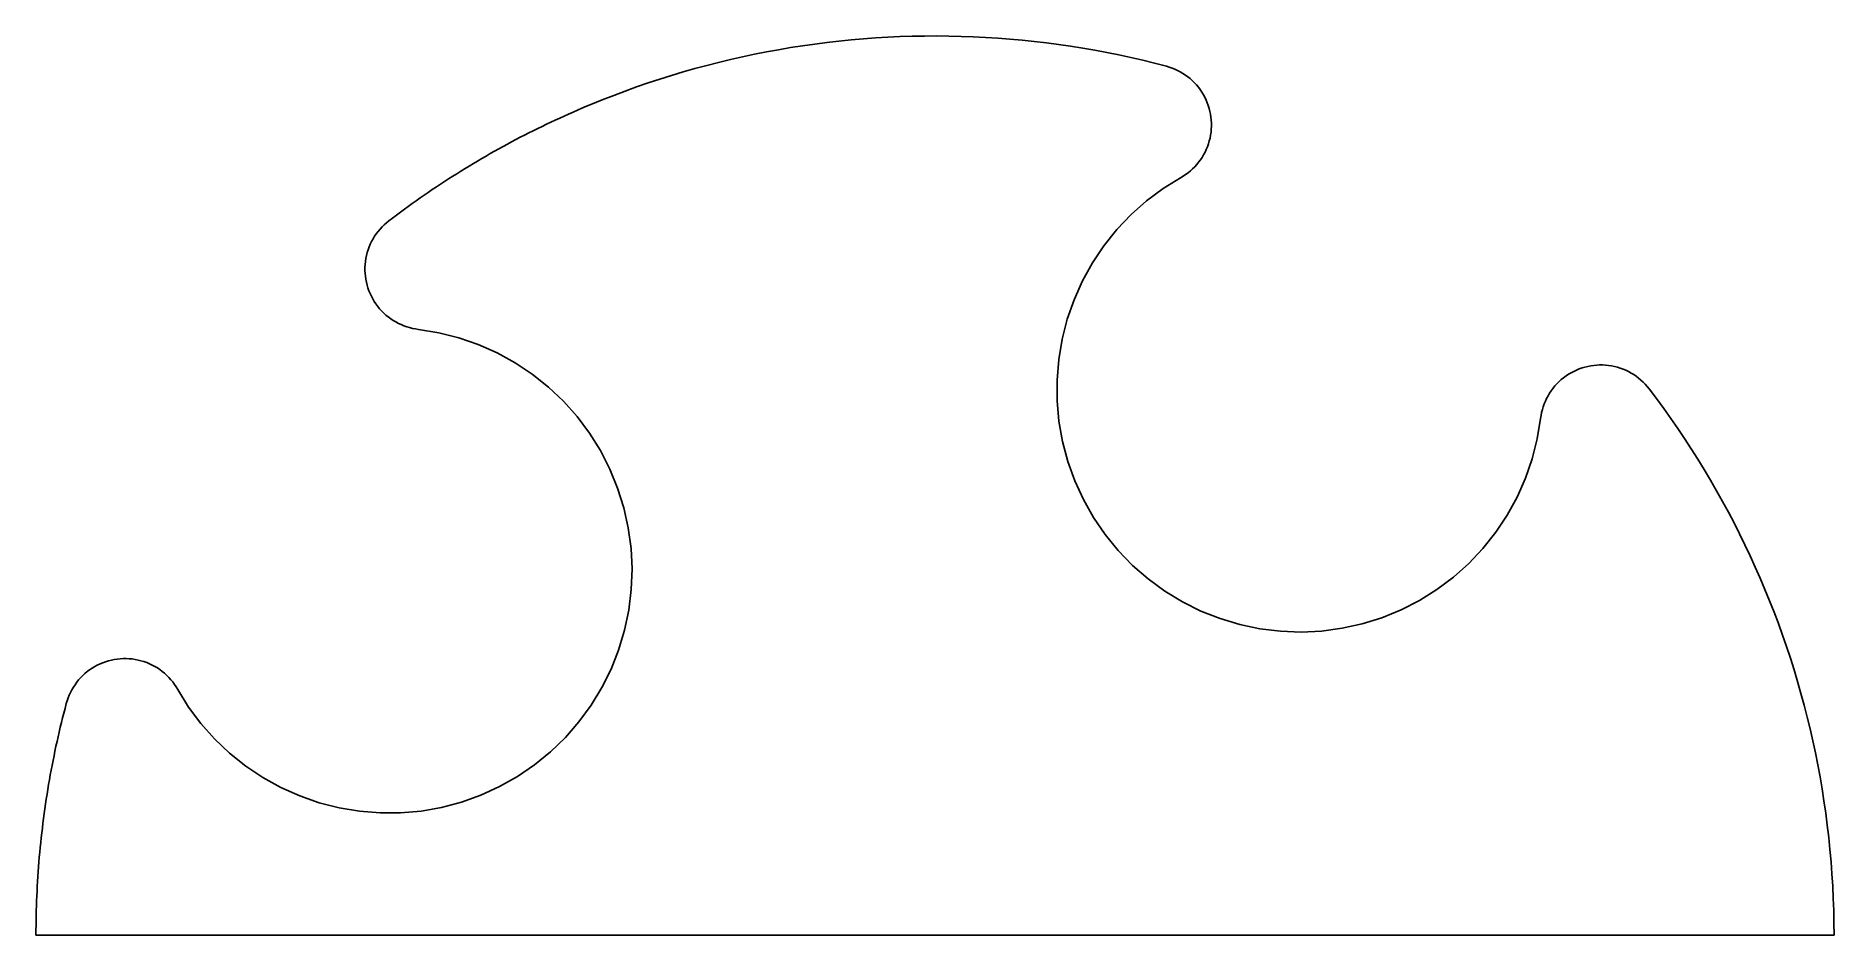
# Model space of a CAD drawing. Header units: metres. Extents: x -0.4 to 0.4, y -1 to -0.6.
import ezdxf

# ---------------------------------------------------------------- set-up
doc = ezdxf.new("R2010")
doc.units = ezdxf.units.M

msp = doc.modelspace()

# ---------------------------------------------------------------- linework, layer by layer
at = {"layer": 'Polygon'}
for p, q in [((-0.07501, -0.6071), (-0.08034, -0.60815)), ((-0.06965, -0.60611), (-0.07501, -0.6071)), ((-0.06429, -0.6052), (-0.06965, -0.60611)), ((-0.05891, -0.60436), (-0.06429, -0.6052)), ((-0.05352, -0.6036), (-0.05891, -0.60436)), ((-0.04813, -0.60291), (-0.05352, -0.6036)), ((-0.04272, -0.60229), (-0.04813, -0.60291)), ((-0.0373, -0.60174), (-0.04272, -0.60229)), ((-0.03188, -0.60127), (-0.0373, -0.60174)), ((-0.02646, -0.60088), (-0.03188, -0.60127)), ((-0.02102, -0.60055), (-0.02646, -0.60088)), ((-0.01559, -0.6003), (-0.02102, -0.60055)), ((-0.01015, -0.60013), (-0.01559, -0.6003)), ((-0.00471, -0.60003), (-0.01015, -0.60013)), ((0.00073, -0.6), (-0.00471, -0.60003)), ((0.00618, -0.60005), (0.00073, -0.6)), ((0.01162, -0.60017), (0.00618, -0.60005)), ((0.01705, -0.60036), (0.01162, -0.60017)), ((0.02249, -0.60063), (0.01705, -0.60036)), ((0.02792, -0.60098), (0.02249, -0.60063)), ((0.03335, -0.60139), (0.02792, -0.60098)), ((0.03877, -0.60188), (0.03335, -0.60139)), ((0.04418, -0.60245), (0.03877, -0.60188)), ((0.04958, -0.60308), (0.04418, -0.60245)), ((0.05498, -0.6038), (0.04958, -0.60308)), ((0.06036, -0.60458), (0.05498, -0.6038)), ((0.06574, -0.60544), (0.06036, -0.60458)), ((0.0711, -0.60637), (0.06574, -0.60544)), ((0.07645, -0.60737), (0.0711, -0.60637)), ((0.08178, -0.60845), (0.07645, -0.60737)), ((-0.10679, -0.61452), (-0.11203, -0.61601)), ((-0.10154, -0.6131), (-0.10679, -0.61452)), ((-0.09627, -0.61176), (-0.10154, -0.6131)), ((-0.09097, -0.61048), (-0.09627, -0.61176)), ((-0.08567, -0.60928), (-0.09097, -0.61048)), ((-0.08034, -0.60815), (-0.08567, -0.60928)), ((0.0871, -0.6096), (0.08178, -0.60845)), ((0.0924, -0.61082), (0.0871, -0.6096)), ((0.09769, -0.61211), (0.0924, -0.61082)), ((0.10296, -0.61348), (0.09769, -0.61211)), ((0.10424, -0.61385), (0.10296, -0.61348)), ((0.10549, -0.61429), (0.10424, -0.61385)), ((0.10673, -0.61479), (0.10549, -0.61429)), ((0.10794, -0.61535), (0.10673, -0.61479)), ((0.10912, -0.61596), (0.10794, -0.61535)), ((0.11027, -0.61664), (0.10912, -0.61596)), ((-0.13275, -0.62267), (-0.13787, -0.62451)), ((-0.1276, -0.6209), (-0.13275, -0.62267)), ((-0.12243, -0.6192), (-0.1276, -0.6209)), ((-0.11724, -0.61757), (-0.12243, -0.6192)), ((-0.11203, -0.61601), (-0.11724, -0.61757)), ((0.11138, -0.61737), (0.11027, -0.61664)), ((0.11246, -0.61816), (0.11138, -0.61737)), ((0.11349, -0.61899), (0.11246, -0.61816)), ((0.11449, -0.61988), (0.11349, -0.61899)), ((0.11543, -0.62082), (0.11449, -0.61988)), ((0.11634, -0.6218), (0.11543, -0.62082)), ((0.11719, -0.62282), (0.11634, -0.6218)), ((0.11799, -0.62389), (0.11719, -0.62282)), ((0.11873, -0.62499), (0.11799, -0.62389)), ((-0.15508, -0.63128), (-0.15707, -0.63213)), ((-0.15307, -0.63045), (-0.15508, -0.63128)), ((-0.14803, -0.6284), (-0.15307, -0.63045)), ((-0.14296, -0.62642), (-0.14803, -0.6284)), ((-0.13787, -0.62451), (-0.14296, -0.62642)), ((0.11943, -0.62613), (0.11873, -0.62499)), ((0.12006, -0.6273), (0.11943, -0.62613)), ((0.12064, -0.6285), (0.12006, -0.6273)), ((0.12115, -0.62973), (0.12064, -0.6285)), ((0.12161, -0.63098), (0.12115, -0.62973)), ((0.122, -0.63226), (0.12161, -0.63098)), ((-0.17288, -0.63929), (-0.17483, -0.64023)), ((-0.17092, -0.63836), (-0.17288, -0.63929)), ((-0.16896, -0.63744), (-0.17092, -0.63836)), ((-0.16699, -0.63652), (-0.16896, -0.63744)), ((-0.16502, -0.63562), (-0.16699, -0.63652)), ((-0.16304, -0.63473), (-0.16502, -0.63562)), ((-0.16105, -0.63386), (-0.16304, -0.63473)), ((-0.15907, -0.63299), (-0.16105, -0.63386)), ((-0.15707, -0.63213), (-0.15907, -0.63299)), ((0.12233, -0.63355), (0.122, -0.63226)), ((0.12259, -0.63485), (0.12233, -0.63355)), ((0.12279, -0.63617), (0.12259, -0.63485)), ((0.12293, -0.63749), (0.12279, -0.63617)), ((0.123, -0.63883), (0.12293, -0.63749)), ((0.123, -0.64016), (0.123, -0.63883)), ((-0.18836, -0.64713), (-0.19027, -0.64815)), ((-0.18645, -0.64611), (-0.18836, -0.64713)), ((-0.18452, -0.6451), (-0.18645, -0.64611)), ((-0.1826, -0.64411), (-0.18452, -0.6451)), ((-0.18066, -0.64312), (-0.1826, -0.64411)), ((-0.17873, -0.64215), (-0.18066, -0.64312)), ((-0.17678, -0.64119), (-0.17873, -0.64215)), ((-0.17483, -0.64023), (-0.17678, -0.64119)), ((0.12165, -0.64801), (0.12204, -0.64673)), ((0.12204, -0.64673), (0.12236, -0.64544)), ((0.12236, -0.64544), (0.12262, -0.64413)), ((0.12262, -0.64413), (0.12281, -0.64281)), ((0.12281, -0.64281), (0.12294, -0.64149)), ((0.12294, -0.64149), (0.123, -0.64016)), ((-0.20349, -0.65563), (-0.20536, -0.65674)), ((-0.20162, -0.65453), (-0.20349, -0.65563)), ((-0.19974, -0.65344), (-0.20162, -0.65453)), ((-0.19786, -0.65236), (-0.19974, -0.65344)), ((-0.19597, -0.6513), (-0.19786, -0.65236)), ((-0.19408, -0.65024), (-0.19597, -0.6513)), ((-0.19218, -0.64919), (-0.19408, -0.65024)), ((-0.19027, -0.64815), (-0.19218, -0.64919)), ((0.11728, -0.65619), (0.11808, -0.65512)), ((0.11808, -0.65512), (0.11882, -0.65402)), ((0.11882, -0.65402), (0.1195, -0.65287)), ((0.1195, -0.65287), (0.12013, -0.6517)), ((0.12013, -0.6517), (0.1207, -0.65049)), ((0.1207, -0.65049), (0.12121, -0.64926)), ((0.12121, -0.64926), (0.12165, -0.64801)), ((-0.21642, -0.6636), (-0.21824, -0.66478)), ((-0.21459, -0.66243), (-0.21642, -0.6636)), ((-0.21275, -0.66127), (-0.21459, -0.66243)), ((-0.21091, -0.66012), (-0.21275, -0.66127)), ((-0.20907, -0.65899), (-0.21091, -0.66012)), ((-0.20721, -0.65786), (-0.20907, -0.65899)), ((-0.20536, -0.65674), (-0.20721, -0.65786)), ((0.10925, -0.6631), (0.10145, -0.66793)), ((0.10925, -0.6631), (0.1104, -0.66241)), ((0.1104, -0.66241), (0.1115, -0.66168)), ((0.1115, -0.66168), (0.11258, -0.66089)), ((0.11258, -0.66089), (0.11361, -0.66004)), ((0.11361, -0.66004), (0.1146, -0.65915)), ((0.1146, -0.65915), (0.11554, -0.65821)), ((0.11554, -0.65821), (0.11644, -0.65722)), ((0.11644, -0.65722), (0.11728, -0.65619)), ((-0.22725, -0.67082), (-0.22903, -0.67206)), ((-0.22546, -0.66959), (-0.22725, -0.67082)), ((-0.22366, -0.66837), (-0.22546, -0.66959)), ((-0.22186, -0.66717), (-0.22366, -0.66837)), ((-0.22005, -0.66597), (-0.22186, -0.66717)), ((-0.21824, -0.66478), (-0.22005, -0.66597)), ((0.10145, -0.66793), (0.09409, -0.67341)), ((-0.23958, -0.67968), (-0.24131, -0.68099)), ((-0.23783, -0.67839), (-0.23958, -0.67968)), ((-0.23609, -0.6771), (-0.23783, -0.67839)), ((-0.23433, -0.67583), (-0.23609, -0.6771)), ((-0.23257, -0.67456), (-0.23433, -0.67583)), ((-0.2308, -0.6733), (-0.23257, -0.67456)), ((-0.22903, -0.67206), (-0.2308, -0.6733)), ((0.08723, -0.6795), (0.0809, -0.68615)), ((0.09409, -0.67341), (0.08723, -0.6795)), ((-0.24778, -0.68696), (-0.24858, -0.68802)), ((-0.24692, -0.68593), (-0.24778, -0.68696)), ((-0.24602, -0.68495), (-0.24692, -0.68593)), ((-0.24507, -0.68402), (-0.24602, -0.68495)), ((-0.24407, -0.68313), (-0.24507, -0.68402)), ((-0.24304, -0.6823), (-0.24407, -0.68313)), ((-0.24131, -0.68099), (-0.24304, -0.6823)), ((0.0809, -0.68615), (0.07516, -0.69331)), ((-0.25221, -0.69511), (-0.25261, -0.69638)), ((-0.25175, -0.69386), (-0.25221, -0.69511)), ((-0.25124, -0.69263), (-0.25175, -0.69386)), ((-0.25066, -0.69143), (-0.25124, -0.69263)), ((-0.25002, -0.69026), (-0.25066, -0.69143)), ((-0.24933, -0.68912), (-0.25002, -0.69026)), ((-0.24858, -0.68802), (-0.24933, -0.68912)), ((0.07516, -0.69331), (0.07005, -0.70093)), ((-0.25362, -0.70295), (-0.25363, -0.70428)), ((-0.25355, -0.70162), (-0.25362, -0.70295)), ((-0.25341, -0.70029), (-0.25355, -0.70162)), ((-0.25321, -0.69897), (-0.25341, -0.70029)), ((-0.25294, -0.69767), (-0.25321, -0.69897)), ((-0.25261, -0.69638), (-0.25294, -0.69767)), ((0.07005, -0.70093), (0.0656, -0.70896)), ((-0.25363, -0.70428), (-0.25357, -0.70561)), ((-0.25357, -0.70561), (-0.25344, -0.70694)), ((-0.25344, -0.70694), (-0.25325, -0.70825)), ((-0.25325, -0.70825), (-0.253, -0.70956)), ((-0.253, -0.70956), (-0.25268, -0.71086)), ((-0.25268, -0.71086), (-0.25229, -0.71213)), ((0.0656, -0.70896), (0.06186, -0.71734)), ((-0.25229, -0.71213), (-0.25185, -0.71339)), ((-0.25185, -0.71339), (-0.25134, -0.71462)), ((-0.25134, -0.71462), (-0.25078, -0.71582)), ((-0.25078, -0.71582), (-0.25015, -0.717)), ((-0.25015, -0.717), (-0.24947, -0.71815)), ((-0.24947, -0.71815), (-0.24873, -0.71925)), ((-0.24873, -0.71925), (-0.24794, -0.72033)), ((0.06186, -0.71734), (0.05883, -0.726)), ((-0.24794, -0.72033), (-0.2471, -0.72136)), ((-0.2471, -0.72136), (-0.2462, -0.72234)), ((-0.2462, -0.72234), (-0.24526, -0.72329)), ((-0.24526, -0.72329), (-0.24427, -0.72418)), ((-0.24427, -0.72418), (-0.24324, -0.72503)), ((-0.24324, -0.72503), (-0.24217, -0.72582)), ((-0.24217, -0.72582), (-0.24107, -0.72656)), ((-0.24107, -0.72656), (-0.23992, -0.72725)), ((-0.23992, -0.72725), (-0.23875, -0.72787)), ((-0.23875, -0.72787), (-0.23754, -0.72844)), ((0.05883, -0.726), (0.05656, -0.73489)), ((-0.23754, -0.72844), (-0.23631, -0.72895)), ((-0.23631, -0.72895), (-0.23506, -0.7294)), ((-0.23506, -0.7294), (-0.23378, -0.72978)), ((-0.23378, -0.72978), (-0.23249, -0.7301)), ((-0.23249, -0.7301), (-0.23118, -0.73036)), ((-0.23118, -0.73036), (-0.22986, -0.73055)), ((-0.22081, -0.73203), (-0.22986, -0.73055)), ((-0.21191, -0.73428), (-0.22081, -0.73203)), ((-0.20324, -0.73728), (-0.21191, -0.73428)), ((0.05656, -0.73489), (0.05504, -0.74394)), ((-0.19485, -0.741), (-0.20324, -0.73728)), ((-0.1868, -0.74542), (-0.19485, -0.741)), ((0.05504, -0.74394), (0.05431, -0.75309)), ((-0.17917, -0.7505), (-0.1868, -0.74542)), ((-0.17199, -0.75622), (-0.17917, -0.7505)), ((0.28075, -0.75127), (0.27967, -0.75206)), ((0.28185, -0.75053), (0.28075, -0.75127)), ((0.283, -0.74985), (0.28185, -0.75053)), ((0.28418, -0.74922), (0.283, -0.74985)), ((0.28538, -0.74866), (0.28418, -0.74922)), ((0.28661, -0.74815), (0.28538, -0.74866)), ((0.28787, -0.74771), (0.28661, -0.74815)), ((0.28914, -0.74732), (0.28787, -0.74771)), ((0.29044, -0.747), (0.28914, -0.74732)), ((0.29175, -0.74675), (0.29044, -0.747)), ((0.29306, -0.74656), (0.29175, -0.74675)), ((0.29439, -0.74643), (0.29306, -0.74656)), ((0.29572, -0.74637), (0.29439, -0.74643)), ((0.29705, -0.74638), (0.29572, -0.74637)), ((0.29838, -0.74645), (0.29705, -0.74638)), ((0.29971, -0.74659), (0.29838, -0.74645)), ((0.30103, -0.74679), (0.29971, -0.74659)), ((0.30233, -0.74706), (0.30103, -0.74679)), ((0.30362, -0.74739), (0.30233, -0.74706)), ((0.30489, -0.74779), (0.30362, -0.74739)), ((0.30614, -0.74825), (0.30489, -0.74779)), ((0.30737, -0.74876), (0.30614, -0.74825)), ((0.30857, -0.74934), (0.30737, -0.74876)), ((0.30974, -0.74998), (0.30857, -0.74934)), ((0.31088, -0.75067), (0.30974, -0.74998)), ((0.31198, -0.75142), (0.31088, -0.75067)), ((0.31304, -0.75222), (0.31198, -0.75142)), ((-0.16532, -0.76252), (-0.17199, -0.75622)), ((0.05431, -0.75309), (0.05434, -0.76226)), ((0.27344, -0.75893), (0.27275, -0.76008)), ((0.27418, -0.75783), (0.27344, -0.75893)), ((0.27497, -0.75676), (0.27418, -0.75783)), ((0.27582, -0.75573), (0.27497, -0.75676)), ((0.27671, -0.75474), (0.27582, -0.75573)), ((0.27766, -0.7538), (0.27671, -0.75474)), ((0.27864, -0.7529), (0.27766, -0.7538)), ((0.27967, -0.75206), (0.27864, -0.7529)), ((0.31407, -0.75308), (0.31304, -0.75222)), ((0.31505, -0.75398), (0.31407, -0.75308)), ((0.31598, -0.75493), (0.31505, -0.75398)), ((0.31687, -0.75593), (0.31598, -0.75493)), ((0.3177, -0.75696), (0.31687, -0.75593)), ((0.32098, -0.76131), (0.3177, -0.75696)), ((-0.15921, -0.76937), (-0.16532, -0.76252)), ((0.05434, -0.76226), (0.05516, -0.7714)), ((0.2699, -0.76751), (0.26964, -0.76882)), ((0.27022, -0.76622), (0.2699, -0.76751)), ((0.2706, -0.76494), (0.27022, -0.76622)), ((0.27105, -0.76369), (0.2706, -0.76494)), ((0.27156, -0.76246), (0.27105, -0.76369)), ((0.27213, -0.76125), (0.27156, -0.76246)), ((0.27275, -0.76008), (0.27213, -0.76125)), ((0.3242, -0.7657), (0.32098, -0.76131)), ((0.32735, -0.77013), (0.3242, -0.7657)), ((-0.15371, -0.77671), (-0.15921, -0.76937)), ((0.05516, -0.7714), (0.05675, -0.78044)), ((0.26797, -0.77919), (0.26945, -0.77014)), ((0.26964, -0.76882), (0.26945, -0.77014)), ((0.33045, -0.7746), (0.32735, -0.77013)), ((0.33349, -0.77912), (0.33045, -0.7746)), ((-0.14884, -0.7845), (-0.15371, -0.77671)), ((0.05675, -0.78044), (0.05911, -0.78931)), ((0.26572, -0.78809), (0.26797, -0.77919)), ((0.33646, -0.78368), (0.33349, -0.77912)), ((0.33937, -0.78828), (0.33646, -0.78368)), ((-0.14466, -0.79266), (-0.14884, -0.7845)), ((0.05911, -0.78931), (0.0622, -0.79795)), ((0.26272, -0.79676), (0.26572, -0.78809)), ((0.34222, -0.79291), (0.33937, -0.78828)), ((-0.14119, -0.80116), (-0.14466, -0.79266)), ((0.0622, -0.79795), (0.06602, -0.80629)), ((0.259, -0.80515), (0.26272, -0.79676)), ((0.34501, -0.79759), (0.34222, -0.79291)), ((0.34773, -0.8023), (0.34501, -0.79759)), ((-0.13844, -0.80992), (-0.14119, -0.80116)), ((0.06602, -0.80629), (0.07054, -0.81428)), ((0.25458, -0.8132), (0.259, -0.80515)), ((0.35038, -0.80705), (0.34773, -0.8023)), ((0.35298, -0.81183), (0.35038, -0.80705)), ((-0.13646, -0.81887), (-0.13844, -0.80992)), ((0.07054, -0.81428), (0.07571, -0.82186)), ((0.2495, -0.82083), (0.25458, -0.8132)), ((0.3555, -0.81665), (0.35298, -0.81183)), ((-0.13524, -0.82797), (-0.13646, -0.81887)), ((0.07571, -0.82186), (0.08152, -0.82897)), ((0.24378, -0.82801), (0.2495, -0.82083)), ((0.35797, -0.82151), (0.3555, -0.81665)), ((0.36036, -0.82639), (0.35797, -0.82151)), ((-0.13479, -0.83714), (-0.13524, -0.82797)), ((0.08152, -0.82897), (0.0879, -0.83556)), ((0.23748, -0.83468), (0.24378, -0.82801)), ((0.36269, -0.83131), (0.36036, -0.82639)), ((0.36495, -0.83626), (0.36269, -0.83131)), ((-0.13513, -0.84631), (-0.13479, -0.83714)), ((0.0879, -0.83556), (0.09482, -0.84159)), ((0.23063, -0.84079), (0.23748, -0.83468)), ((0.36714, -0.84124), (0.36495, -0.83626)), ((-0.13624, -0.85541), (-0.13513, -0.84631)), ((0.09482, -0.84159), (0.10222, -0.84701)), ((0.10222, -0.84701), (0.11006, -0.85178)), ((0.2155, -0.85116), (0.22329, -0.84629)), ((0.22329, -0.84629), (0.23063, -0.84079)), ((0.36927, -0.84625), (0.36714, -0.84124)), ((0.37133, -0.85129), (0.36927, -0.84625)), ((-0.13812, -0.8644), (-0.13624, -0.85541)), ((0.11006, -0.85178), (0.11828, -0.85587)), ((0.11828, -0.85587), (0.12681, -0.85924)), ((0.19884, -0.85881), (0.20734, -0.85534)), ((0.20734, -0.85534), (0.2155, -0.85116)), ((0.37332, -0.85635), (0.37133, -0.85129)), ((0.12681, -0.85924), (0.1356, -0.86188)), ((0.1356, -0.86188), (0.14459, -0.86376)), ((0.14459, -0.86376), (0.15369, -0.86487)), ((0.17203, -0.86476), (0.18113, -0.86354)), ((0.18113, -0.86354), (0.19008, -0.86156)), ((0.19008, -0.86156), (0.19884, -0.85881)), ((0.37524, -0.86144), (0.37332, -0.85635)), ((0.37709, -0.86656), (0.37524, -0.86144)), ((-0.14076, -0.87319), (-0.13812, -0.8644)), ((0.15369, -0.86487), (0.16286, -0.86521)), ((0.16286, -0.86521), (0.17203, -0.86476)), ((0.37887, -0.8717), (0.37709, -0.86656)), ((0.38058, -0.87687), (0.37887, -0.8717)), ((-0.3727, -0.87994), (-0.37387, -0.88057)), ((-0.3715, -0.87936), (-0.3727, -0.87994)), ((-0.37027, -0.87885), (-0.3715, -0.87936)), ((-0.36902, -0.87839), (-0.37027, -0.87885)), ((-0.36774, -0.878), (-0.36902, -0.87839)), ((-0.36645, -0.87767), (-0.36774, -0.878)), ((-0.36515, -0.87741), (-0.36645, -0.87767)), ((-0.36383, -0.87721), (-0.36515, -0.87741)), ((-0.36251, -0.87707), (-0.36383, -0.87721)), ((-0.36117, -0.877), (-0.36251, -0.87707)), ((-0.35984, -0.877), (-0.36117, -0.877)), ((-0.35851, -0.87706), (-0.35984, -0.877)), ((-0.35719, -0.87719), (-0.35851, -0.87706)), ((-0.35587, -0.87738), (-0.35719, -0.87719)), ((-0.35456, -0.87764), (-0.35587, -0.87738)), ((-0.35327, -0.87796), (-0.35456, -0.87764)), ((-0.35199, -0.87835), (-0.35327, -0.87796)), ((-0.35074, -0.87879), (-0.35199, -0.87835)), ((-0.34951, -0.8793), (-0.35074, -0.87879)), ((-0.3483, -0.87987), (-0.34951, -0.8793)), ((-0.34713, -0.8805), (-0.3483, -0.87987)), ((-0.14413, -0.88172), (-0.14076, -0.87319)), ((0.38222, -0.88206), (0.38058, -0.87687)), ((-0.38184, -0.88754), (-0.38263, -0.88862)), ((-0.38101, -0.88651), (-0.38184, -0.88754)), ((-0.38012, -0.88551), (-0.38101, -0.88651)), ((-0.37918, -0.88457), (-0.38012, -0.88551)), ((-0.3782, -0.88366), (-0.37918, -0.88457)), ((-0.37718, -0.88281), (-0.3782, -0.88366)), ((-0.37611, -0.88201), (-0.37718, -0.88281)), ((-0.37501, -0.88127), (-0.37611, -0.88201)), ((-0.37387, -0.88057), (-0.37501, -0.88127)), ((-0.34598, -0.88118), (-0.34713, -0.8805)), ((-0.34488, -0.88192), (-0.34598, -0.88118)), ((-0.34381, -0.88272), (-0.34488, -0.88192)), ((-0.34278, -0.88356), (-0.34381, -0.88272)), ((-0.34179, -0.88446), (-0.34278, -0.88356)), ((-0.34085, -0.8854), (-0.34179, -0.88446)), ((-0.33996, -0.88639), (-0.34085, -0.8854)), ((-0.33911, -0.88742), (-0.33996, -0.88639)), ((-0.33832, -0.8885), (-0.33911, -0.88742)), ((-0.14822, -0.88994), (-0.14413, -0.88172)), ((0.38379, -0.88727), (0.38222, -0.88206)), ((0.38528, -0.8925), (0.38379, -0.88727)), ((-0.38615, -0.89576), (-0.38652, -0.89704)), ((-0.38571, -0.89451), (-0.38615, -0.89576)), ((-0.38521, -0.89327), (-0.38571, -0.89451)), ((-0.38465, -0.89206), (-0.38521, -0.89327)), ((-0.38404, -0.89088), (-0.38465, -0.89206)), ((-0.38336, -0.88973), (-0.38404, -0.89088)), ((-0.38263, -0.88862), (-0.38336, -0.88973)), ((-0.33759, -0.8896), (-0.33832, -0.8885)), ((-0.3369, -0.89075), (-0.33759, -0.8896)), ((-0.3369, -0.89075), (-0.33207, -0.89855)), ((-0.15299, -0.89778), (-0.14822, -0.88994)), ((0.38671, -0.89775), (0.38528, -0.8925)), ((-0.38815, -0.90335), (-0.38867, -0.90545)), ((-0.38762, -0.90124), (-0.38815, -0.90335)), ((-0.38708, -0.89914), (-0.38762, -0.90124)), ((-0.38652, -0.89704), (-0.38708, -0.89914)), ((-0.33207, -0.89855), (-0.32659, -0.90591)), ((-0.15841, -0.90518), (-0.15299, -0.89778)), ((0.38807, -0.90302), (0.38671, -0.89775)), ((0.38935, -0.90831), (0.38807, -0.90302)), ((-0.39015, -0.91179), (-0.39062, -0.91391)), ((-0.38967, -0.90967), (-0.39015, -0.91179)), ((-0.38917, -0.90756), (-0.38967, -0.90967)), ((-0.38867, -0.90545), (-0.38917, -0.90756)), ((-0.32659, -0.90591), (-0.3205, -0.91277)), ((-0.16444, -0.9121), (-0.15841, -0.90518)), ((0.39056, -0.91362), (0.38935, -0.90831)), ((-0.39154, -0.91815), (-0.39197, -0.92027)), ((-0.39109, -0.91602), (-0.39154, -0.91815)), ((-0.39062, -0.91391), (-0.39109, -0.91602)), ((-0.3205, -0.91277), (-0.31385, -0.9191)), ((-0.31385, -0.9191), (-0.30669, -0.92484)), ((-0.17814, -0.92429), (-0.17103, -0.91848)), ((-0.17103, -0.91848), (-0.16444, -0.9121)), ((0.3917, -0.91894), (0.39056, -0.91362)), ((0.39277, -0.92427), (0.3917, -0.91894)), ((-0.39322, -0.92666), (-0.39361, -0.92879)), ((-0.39282, -0.92453), (-0.39322, -0.92666)), ((-0.3924, -0.9224), (-0.39282, -0.92453)), ((-0.39197, -0.92027), (-0.3924, -0.9224)), ((-0.30669, -0.92484), (-0.29907, -0.92995)), ((-0.18572, -0.92946), (-0.17814, -0.92429)), ((0.39376, -0.92962), (0.39277, -0.92427)), ((-0.39472, -0.93521), (-0.39506, -0.93735)), ((-0.39436, -0.93307), (-0.39472, -0.93521)), ((-0.39399, -0.93093), (-0.39436, -0.93307)), ((-0.39361, -0.92879), (-0.39399, -0.93093)), ((-0.29907, -0.92995), (-0.29104, -0.9344)), ((-0.29104, -0.9344), (-0.28266, -0.93814)), ((-0.20205, -0.9378), (-0.19371, -0.93398)), ((-0.19371, -0.93398), (-0.18572, -0.92946)), ((0.39468, -0.93499), (0.39376, -0.92962)), ((0.39553, -0.94036), (0.39468, -0.93499)), ((-0.39603, -0.94378), (-0.39633, -0.94593)), ((-0.39572, -0.94164), (-0.39603, -0.94378)), ((-0.3954, -0.93949), (-0.39572, -0.94164)), ((-0.39506, -0.93735), (-0.3954, -0.93949)), ((-0.28266, -0.93814), (-0.274, -0.94117)), ((-0.274, -0.94117), (-0.26511, -0.94344)), ((-0.26511, -0.94344), (-0.25606, -0.94496)), ((-0.2286, -0.94484), (-0.21956, -0.94325)), ((-0.21956, -0.94325), (-0.21069, -0.94089)), ((-0.21069, -0.94089), (-0.20205, -0.9378)), ((0.3963, -0.94575), (0.39553, -0.94036)), ((-0.39689, -0.95023), (-0.39716, -0.95239)), ((-0.39662, -0.94808), (-0.39689, -0.95023)), ((-0.39633, -0.94593), (-0.39662, -0.94808)), ((-0.25606, -0.94496), (-0.24691, -0.94569)), ((-0.24691, -0.94569), (-0.23774, -0.94566)), ((-0.23774, -0.94566), (-0.2286, -0.94484)), ((0.39701, -0.95115), (0.3963, -0.94575)), ((0.39763, -0.95655), (0.39701, -0.95115)), ((-0.39788, -0.95886), (-0.3981, -0.96101)), ((-0.39765, -0.9567), (-0.39788, -0.95886)), ((-0.39741, -0.95454), (-0.39765, -0.9567)), ((-0.39716, -0.95239), (-0.39741, -0.95454)), ((0.39819, -0.96196), (0.39763, -0.95655)), ((-0.39868, -0.9675), (-0.39885, -0.96966)), ((-0.3985, -0.96533), (-0.39868, -0.9675)), ((-0.3983, -0.96317), (-0.3985, -0.96533)), ((-0.3981, -0.96101), (-0.3983, -0.96317)), ((0.39867, -0.96739), (0.39819, -0.96196)), ((0.39907, -0.97281), (0.39867, -0.96739)), ((-0.39915, -0.97399), (-0.39929, -0.97615)), ((-0.39901, -0.97182), (-0.39915, -0.97399)), ((-0.39885, -0.96966), (-0.39901, -0.97182)), ((0.39941, -0.97824), (0.39907, -0.97281)), ((-0.39962, -0.98265), (-0.39971, -0.98482)), ((-0.39952, -0.98048), (-0.39962, -0.98265)), ((-0.39941, -0.97832), (-0.39952, -0.98048)), ((-0.39929, -0.97615), (-0.39941, -0.97832)), ((0.39967, -0.98368), (0.39941, -0.97824)), ((0.39985, -0.98912), (0.39967, -0.98368)), ((-0.39991, -0.99132), (-0.39995, -0.99349)), ((-0.39985, -0.98915), (-0.39991, -0.99132)), ((-0.39979, -0.98699), (-0.39985, -0.98915)), ((-0.39971, -0.98482), (-0.39979, -0.98699)), ((0.39996, -0.99456), (0.39985, -0.98912)), ((-0.39999, -0.99783), (-0.4, -1)), ((0.4, -1), (-0.4, -1)), ((-0.39998, -0.99566), (-0.39999, -0.99783)), ((-0.39995, -0.99349), (-0.39998, -0.99566)), ((0.4, -1), (0.39996, -0.99456))]:
    msp.add_line(p, q, dxfattribs=at)

doc.saveas('drawing.dxf')
